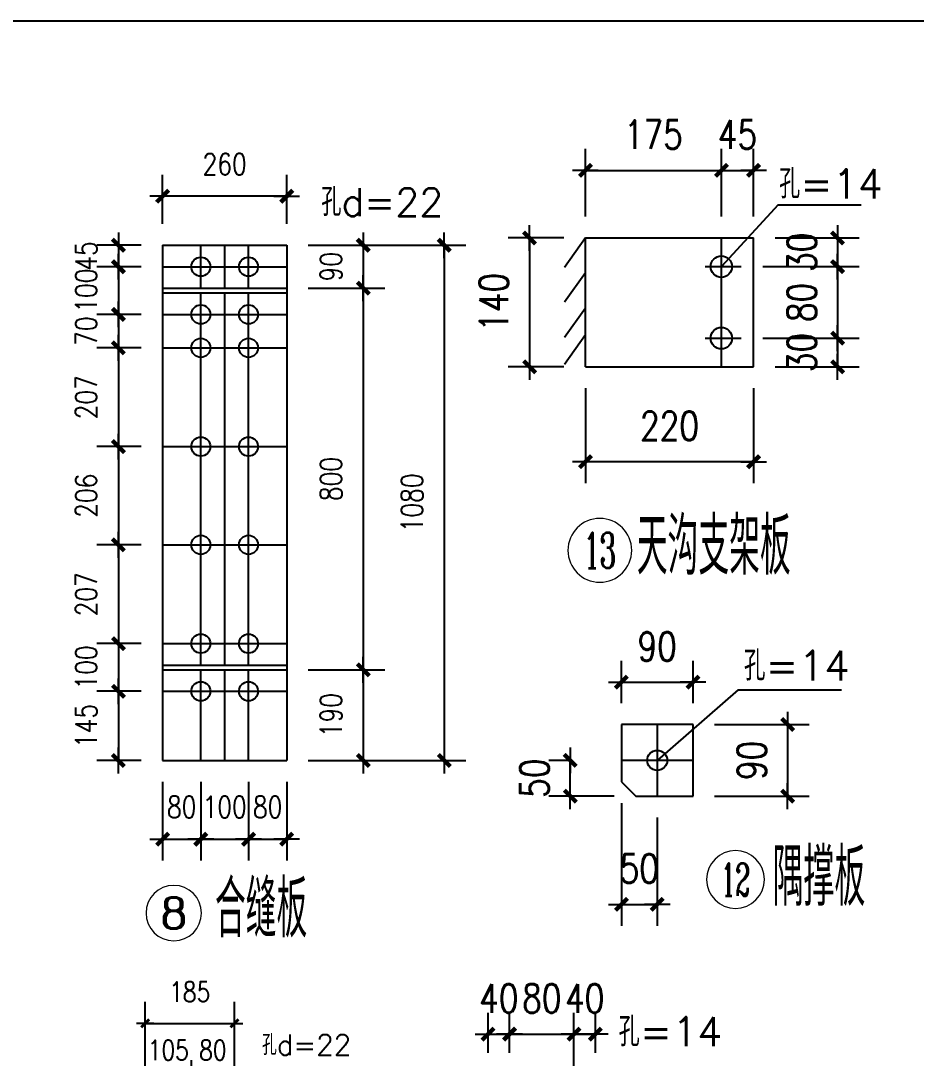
# Model space of a CAD drawing. Header units: millimetres. Extents: x 1471994 to 4527627, y -5186613 to -1927582.
# Drawn here: x 1502645 to 1506398, y -1966967 to -1962617 of the extents above; entities that cross this region are included whole.
import ezdxf
from ezdxf.enums import TextEntityAlignment as Align

# ---------------------------------------------------------------- set-up
doc = ezdxf.new("R2010")
doc.units = ezdxf.units.MM
doc.header["$LTSCALE"] = 1000
doc.header["$PDMODE"] = 34
doc.linetypes.add('CENTER', pattern=[50.8, 31.75, -6.35, 6.35, -6.35])
doc.layers.add('轴线层', color=1, linetype='CENTER', lineweight=15)
doc.layers.add('钢架', color=7, linetype='Continuous', lineweight=25)
doc.styles.add('COMPLEX', font='COMPLEX')
doc.styles.add('DIM_FONT', font='simplex.shx', dxfattribs={"width": 0.8, "bigfont": 'hztxt.shx'})
doc.styles.add('hz', font='gbenor.shx', dxfattribs={"width": 0.75, "height": 100, "bigfont": 'gbcbig.shx'})
doc.styles.get("Standard").update_dxf_attribs({"font": 'txt', "bigfont": 'gbcbig.shx'})
doc.dimstyles.new('WGH(2)', dxfattribs={"dimscale": 1.2, "dimtxt": 100, "dimasz": 0.5, "dimexe": 75, "dimexo": 75, "dimgap": 75, "dimtad": 1, "dimdec": 0, "dimlfac": 0.5, "dimzin": 0, "dimdsep": 46, "dimtxsty": 'DIM_FONT', "dimblk1": '_DIMX', "dimblk2": '_DIMX', "dimsah": 1, "dimcen": 0.09, "dimclrd": 3, "dimclre": 3, "dimclrt": 7, "dimadec": 0, "dimazin": 0, "dimtfac": 1, "dimtdec": 0, "dimtix": 1, "dimtmove": 2, "dimatfit": 3, "dimldrblk": '_DIMX', "dimfxl": 1, "dimtolj": 1, "dimtzin": 0, "dimarcsym": 0})
doc.dimstyles.new('WGH(3)', dxfattribs={"dimscale": 1.2, "dimtxt": 100, "dimasz": 0.3, "dimexe": 75, "dimexo": 75, "dimgap": 75, "dimtad": 1, "dimdec": 0, "dimlfac": 0.333333, "dimzin": 0, "dimdsep": 46, "dimtxsty": 'DIM_FONT', "dimblk1": '_DIMX', "dimblk2": '_DIMX', "dimsah": 1, "dimcen": 0.09, "dimclrd": 3, "dimclre": 3, "dimclrt": 7, "dimazin": 0, "dimtfac": 1, "dimtdec": 0, "dimtix": 1, "dimtmove": 2, "dimatfit": 3, "dimldrblk": '_DIMX', "dimfxl": 1, "dimtolj": 1, "dimtzin": 0, "dimarcsym": 0})

# ---------------------------------------------------------------- blocks, each defined once
blk = doc.blocks.new('_DIMX')
blk.add_line((-150, 0), (150, 0))
at = {"const_width": 50}
blk.add_lwpolyline([(-70, -70), (70, 70)], dxfattribs=at)
blk = doc.blocks.new('*D366')
at = {"color": 3, "lineweight": -2}
for p, q in [((1503150, -1963558.6), (1502964.7, -1963558.6)), ((1503054.7, -1963558.3), (1503054.7, -1963557.9)), ((1503054.7, -1963558.6), (1503054.7, -1963648.6)), ((1503150, -1963648.6), (1502964.7, -1963648.6)), ((1503054.7, -1963649), (1503054.7, -1963649.4))]:
    blk.add_line(p, q, dxfattribs=at)
at = {"layer": 'Defpoints', "color": 0}
for p in [(1503240, -1963558.6), (1503054.7, -1963648.6), (1503240, -1963648.6)]:
    blk.add_point(p, dxfattribs=at)
at = {"color": 3, "lineweight": -2, "xscale": 0.36, "yscale": 0.36, "zscale": 0.36}
for p, rotation in [((1503054.7, -1963558.6), 270), ((1503054.7, -1963648.6), 90)]:
    blk.add_blockref('_DIMX', p, dxfattribs=dict(at, rotation=rotation))
at = {"color": 7, "insert": (1502919.7, -1963603.6), "char_height": 90, "attachment_point": 5, "rotation": 90, "style": 'DIM_FONT'}
blk.add_mtext('\\A1;45', dxfattribs=at)
blk = doc.blocks.new('*D367')
at = {"color": 3, "lineweight": -2}
for p, q in [((1503150, -1963648.6), (1502964.7, -1963648.6)), ((1503054.7, -1963648.3), (1503054.7, -1963647.9)), ((1503054.7, -1963648.6), (1503054.7, -1963848.6)), ((1503150, -1963848.6), (1502964.7, -1963848.6)), ((1503054.7, -1963849), (1503054.7, -1963849.4))]:
    blk.add_line(p, q, dxfattribs=at)
at = {"layer": 'Defpoints', "color": 0}
for p in [(1503240, -1963648.6), (1503054.7, -1963848.6), (1503240, -1963848.6)]:
    blk.add_point(p, dxfattribs=at)
at = {"color": 3, "lineweight": -2, "xscale": 0.36, "yscale": 0.36, "zscale": 0.36}
for p, rotation in [((1503054.7, -1963648.6), 270), ((1503054.7, -1963848.6), 90)]:
    blk.add_blockref('_DIMX', p, dxfattribs=dict(at, rotation=rotation))
at = {"color": 7, "insert": (1502919.7, -1963748.6), "char_height": 90, "attachment_point": 5, "rotation": 90, "style": 'DIM_FONT'}
blk.add_mtext('\\A1;100', dxfattribs=at)
blk = doc.blocks.new('*D368')
at = {"color": 3, "lineweight": -2}
for p, q in [((1503150, -1963848.6), (1502964.7, -1963848.6)), ((1503054.7, -1963848.3), (1503054.7, -1963847.9)), ((1503054.7, -1963848.6), (1503054.7, -1963988.6)), ((1503150, -1963988.6), (1502964.7, -1963988.6)), ((1503054.7, -1963989), (1503054.7, -1963989.4))]:
    blk.add_line(p, q, dxfattribs=at)
at = {"layer": 'Defpoints', "color": 0}
for p in [(1503240, -1963848.6), (1503054.7, -1963988.6), (1503240, -1963988.6)]:
    blk.add_point(p, dxfattribs=at)
at = {"color": 3, "lineweight": -2, "xscale": 0.36, "yscale": 0.36, "zscale": 0.36}
for p, rotation in [((1503054.7, -1963848.6), 270), ((1503054.7, -1963988.6), 90)]:
    blk.add_blockref('_DIMX', p, dxfattribs=dict(at, rotation=rotation))
at = {"color": 7, "insert": (1502919.7, -1963918.6), "char_height": 90, "attachment_point": 5, "rotation": 90, "style": 'DIM_FONT'}
blk.add_mtext('\\A1;70', dxfattribs=at)
blk = doc.blocks.new('*D369')
at = {"color": 3, "lineweight": -2}
for p, q in [((1503150, -1963988.6), (1502964.7, -1963988.6)), ((1503054.7, -1963989), (1503054.7, -1964402.3)), ((1503150, -1964402.6), (1502964.7, -1964402.6))]:
    blk.add_line(p, q, dxfattribs=at)
at = {"layer": 'Defpoints', "color": 0}
for p in [(1503240, -1963988.6), (1503054.7, -1964402.6), (1503240, -1964402.6)]:
    blk.add_point(p, dxfattribs=at)
at = {"color": 3, "lineweight": -2, "xscale": 0.36, "yscale": 0.36, "zscale": 0.36}
for p, rotation in [((1503054.7, -1963988.6), 90), ((1503054.7, -1964402.6), 270)]:
    blk.add_blockref('_DIMX', p, dxfattribs=dict(at, rotation=rotation))
at = {"color": 7, "insert": (1502919.7, -1964195.6), "char_height": 90, "attachment_point": 5, "rotation": 90, "style": 'DIM_FONT'}
blk.add_mtext('\\A1;207', dxfattribs=at)
blk = doc.blocks.new('*D370')
at = {"color": 3, "lineweight": -2}
for p, q in [((1503150, -1964402.6), (1502964.7, -1964402.6)), ((1503054.7, -1964403), (1503054.7, -1964814.3)), ((1503150, -1964814.6), (1502964.7, -1964814.6))]:
    blk.add_line(p, q, dxfattribs=at)
at = {"layer": 'Defpoints', "color": 0}
for p in [(1503240, -1964402.6), (1503054.7, -1964814.6), (1503240, -1964814.6)]:
    blk.add_point(p, dxfattribs=at)
at = {"color": 3, "lineweight": -2, "xscale": 0.36, "yscale": 0.36, "zscale": 0.36}
for p, rotation in [((1503054.7, -1964402.6), 90), ((1503054.7, -1964814.6), 270)]:
    blk.add_blockref('_DIMX', p, dxfattribs=dict(at, rotation=rotation))
at = {"color": 7, "insert": (1502919.7, -1964608.6), "char_height": 90, "attachment_point": 5, "rotation": 90, "style": 'DIM_FONT'}
blk.add_mtext('\\A1;206', dxfattribs=at)
blk = doc.blocks.new('*D371')
at = {"color": 3, "lineweight": -2}
for p, q in [((1503150, -1964814.6), (1502964.7, -1964814.6)), ((1503054.7, -1964815), (1503054.7, -1965228.3)), ((1503150, -1965228.6), (1502964.7, -1965228.6))]:
    blk.add_line(p, q, dxfattribs=at)
at = {"layer": 'Defpoints', "color": 0}
for p in [(1503240, -1964814.6), (1503054.7, -1965228.6), (1503240, -1965228.6)]:
    blk.add_point(p, dxfattribs=at)
at = {"color": 3, "lineweight": -2, "xscale": 0.36, "yscale": 0.36, "zscale": 0.36}
for p, rotation in [((1503054.7, -1964814.6), 90), ((1503054.7, -1965228.6), 270)]:
    blk.add_blockref('_DIMX', p, dxfattribs=dict(at, rotation=rotation))
at = {"color": 7, "insert": (1502919.7, -1965021.6), "char_height": 90, "attachment_point": 5, "rotation": 90, "style": 'DIM_FONT'}
blk.add_mtext('\\A1;207', dxfattribs=at)
blk = doc.blocks.new('*D372')
at = {"color": 3, "lineweight": -2}
for p, q in [((1503150, -1965228.6), (1502964.7, -1965228.6)), ((1503054.7, -1965228.3), (1503054.7, -1965227.9)), ((1503054.7, -1965228.6), (1503054.7, -1965428.6)), ((1503150, -1965428.6), (1502964.7, -1965428.6)), ((1503054.7, -1965429), (1503054.7, -1965429.4))]:
    blk.add_line(p, q, dxfattribs=at)
at = {"layer": 'Defpoints', "color": 0}
for p in [(1503240, -1965228.6), (1503054.7, -1965428.6), (1503240, -1965428.6)]:
    blk.add_point(p, dxfattribs=at)
at = {"color": 3, "lineweight": -2, "xscale": 0.36, "yscale": 0.36, "zscale": 0.36}
for p, rotation in [((1503054.7, -1965228.6), 270), ((1503054.7, -1965428.6), 90)]:
    blk.add_blockref('_DIMX', p, dxfattribs=dict(at, rotation=rotation))
at = {"color": 7, "insert": (1502919.7, -1965328.6), "char_height": 90, "attachment_point": 5, "rotation": 90, "style": 'DIM_FONT'}
blk.add_mtext('\\A1;100', dxfattribs=at)
blk = doc.blocks.new('*D373')
at = {"color": 3, "lineweight": -2}
for p, q in [((1503150, -1965428.6), (1502964.7, -1965428.6)), ((1503054.7, -1965428.3), (1503054.7, -1965427.9)), ((1503054.7, -1965428.6), (1503054.7, -1965718.6)), ((1503150, -1965718.6), (1502964.7, -1965718.6)), ((1503054.7, -1965719), (1503054.7, -1965719.4))]:
    blk.add_line(p, q, dxfattribs=at)
at = {"layer": 'Defpoints', "color": 0}
for p in [(1503240, -1965428.6), (1503054.7, -1965718.6), (1503240, -1965718.6)]:
    blk.add_point(p, dxfattribs=at)
at = {"color": 3, "lineweight": -2, "xscale": 0.36, "yscale": 0.36, "zscale": 0.36}
for p, rotation in [((1503054.7, -1965428.6), 270), ((1503054.7, -1965718.6), 90)]:
    blk.add_blockref('_DIMX', p, dxfattribs=dict(at, rotation=rotation))
at = {"color": 7, "insert": (1502919.7, -1965573.6), "char_height": 90, "attachment_point": 5, "rotation": 90, "style": 'DIM_FONT'}
blk.add_mtext('\\A1;145', dxfattribs=at)
blk = doc.blocks.new('*D374')
at = {"color": 3, "lineweight": -2}
for p, q in [((1503240, -1963468.6), (1503240, -1963263.2)), ((1503760, -1963468.6), (1503760, -1963263.2)), ((1503759.7, -1963353.2), (1503240.4, -1963353.2))]:
    blk.add_line(p, q, dxfattribs=at)
at = {"layer": 'Defpoints', "color": 0}
for p in [(1503240, -1963353.2), (1503240, -1963558.6), (1503760, -1963558.6)]:
    blk.add_point(p, dxfattribs=at)
at = {"color": 3, "lineweight": -2, "xscale": 0.36, "yscale": 0.36, "zscale": 0.36, "rotation": 180}
blk.add_blockref('_DIMX', (1503240, -1963353.2), dxfattribs=at)
at = {"color": 3, "lineweight": -2, "xscale": 0.36, "yscale": 0.36, "zscale": 0.36}
blk.add_blockref('_DIMX', (1503760, -1963353.2), dxfattribs=at)
at = {"color": 7, "insert": (1503500, -1963218.2), "char_height": 90, "attachment_point": 5, "style": 'DIM_FONT'}
blk.add_mtext('\\A1;260', dxfattribs=at)
blk = doc.blocks.new('*D375')
at = {"color": 3, "lineweight": -2}
for p, q in [((1503850, -1963558.6), (1504170.8, -1963558.6)), ((1504080.8, -1963558.3), (1504080.8, -1963557.9)), ((1504080.8, -1963558.6), (1504080.8, -1963738.6)), ((1503850, -1963738.6), (1504170.8, -1963738.6)), ((1504080.8, -1963739), (1504080.8, -1963739.4))]:
    blk.add_line(p, q, dxfattribs=at)
at = {"layer": 'Defpoints', "color": 0}
for p in [(1503760, -1963558.6), (1503760, -1963738.6), (1504080.8, -1963738.6)]:
    blk.add_point(p, dxfattribs=at)
at = {"color": 3, "lineweight": -2, "xscale": 0.36, "yscale": 0.36, "zscale": 0.36}
for p, rotation in [((1504080.8, -1963558.6), 270), ((1504080.8, -1963738.6), 90)]:
    blk.add_blockref('_DIMX', p, dxfattribs=dict(at, rotation=rotation))
at = {"color": 7, "insert": (1503945.8, -1963648.6), "char_height": 90, "attachment_point": 5, "rotation": 90, "style": 'DIM_FONT'}
blk.add_mtext('\\A1;90', dxfattribs=at)
blk = doc.blocks.new('*D376')
at = {"color": 3, "lineweight": -2}
for p, q in [((1503850, -1963738.6), (1504170.8, -1963738.6)), ((1504080.8, -1963739), (1504080.8, -1965338.3)), ((1503850, -1965338.6), (1504170.8, -1965338.6))]:
    blk.add_line(p, q, dxfattribs=at)
at = {"layer": 'Defpoints', "color": 0}
for p in [(1503760, -1963738.6), (1503760, -1965338.6), (1504080.8, -1965338.6)]:
    blk.add_point(p, dxfattribs=at)
at = {"color": 3, "lineweight": -2, "xscale": 0.36, "yscale": 0.36, "zscale": 0.36}
for p, rotation in [((1504080.8, -1963738.6), 90), ((1504080.8, -1965338.6), 270)]:
    blk.add_blockref('_DIMX', p, dxfattribs=dict(at, rotation=rotation))
at = {"color": 7, "insert": (1503945.8, -1964538.6), "char_height": 90, "attachment_point": 5, "rotation": 90, "style": 'DIM_FONT'}
blk.add_mtext('\\A1;800', dxfattribs=at)
blk = doc.blocks.new('*D377')
at = {"color": 3, "lineweight": -2}
for p, q in [((1503850, -1965338.6), (1504170.8, -1965338.6)), ((1504080.8, -1965339), (1504080.8, -1965718.3)), ((1503850, -1965718.6), (1504170.8, -1965718.6))]:
    blk.add_line(p, q, dxfattribs=at)
at = {"layer": 'Defpoints', "color": 0}
for p in [(1503760, -1965338.6), (1503760, -1965718.6), (1504080.8, -1965718.6)]:
    blk.add_point(p, dxfattribs=at)
at = {"color": 3, "lineweight": -2, "xscale": 0.36, "yscale": 0.36, "zscale": 0.36}
for p, rotation in [((1504080.8, -1965338.6), 90), ((1504080.8, -1965718.6), 270)]:
    blk.add_blockref('_DIMX', p, dxfattribs=dict(at, rotation=rotation))
at = {"color": 7, "insert": (1503945.8, -1965528.6), "char_height": 90, "attachment_point": 5, "rotation": 90, "style": 'DIM_FONT'}
blk.add_mtext('\\A1;190', dxfattribs=at)
blk = doc.blocks.new('*D378')
at = {"color": 3, "lineweight": -2}
for p, q in [((1503240, -1965808.6), (1503240, -1966138.5)), ((1503400, -1965808.6), (1503400, -1966138.5)), ((1503239.7, -1966048.5), (1503239.3, -1966048.5)), ((1503240, -1966048.5), (1503400, -1966048.5)), ((1503400.4, -1966048.5), (1503400.8, -1966048.5))]:
    blk.add_line(p, q, dxfattribs=at)
at = {"layer": 'Defpoints', "color": 0}
for p in [(1503240, -1965718.6), (1503400, -1965718.6), (1503400, -1966048.5)]:
    blk.add_point(p, dxfattribs=at)
at = {"color": 3, "lineweight": -2, "xscale": 0.36, "yscale": 0.36, "zscale": 0.36}
blk.add_blockref('_DIMX', (1503240, -1966048.5), dxfattribs=at)
at = {"color": 3, "lineweight": -2, "xscale": 0.36, "yscale": 0.36, "zscale": 0.36, "rotation": 180}
blk.add_blockref('_DIMX', (1503400, -1966048.5), dxfattribs=at)
at = {"color": 7, "insert": (1503320, -1965913.5), "char_height": 90, "attachment_point": 5, "style": 'DIM_FONT'}
blk.add_mtext('\\A1;80', dxfattribs=at)
blk = doc.blocks.new('*D379')
at = {"color": 3, "lineweight": -2}
for p, q in [((1503400, -1965808.6), (1503400, -1966138.5)), ((1503600, -1965808.6), (1503600, -1966138.5)), ((1503399.7, -1966048.5), (1503399.3, -1966048.5)), ((1503400, -1966048.5), (1503600, -1966048.5)), ((1503600.4, -1966048.5), (1503600.8, -1966048.5))]:
    blk.add_line(p, q, dxfattribs=at)
at = {"layer": 'Defpoints', "color": 0}
for p in [(1503400, -1965718.6), (1503600, -1965718.6), (1503600, -1966048.5)]:
    blk.add_point(p, dxfattribs=at)
at = {"color": 3, "lineweight": -2, "xscale": 0.36, "yscale": 0.36, "zscale": 0.36}
blk.add_blockref('_DIMX', (1503400, -1966048.5), dxfattribs=at)
at = {"color": 3, "lineweight": -2, "xscale": 0.36, "yscale": 0.36, "zscale": 0.36, "rotation": 180}
blk.add_blockref('_DIMX', (1503600, -1966048.5), dxfattribs=at)
at = {"color": 7, "insert": (1503500, -1965913.5), "char_height": 90, "attachment_point": 5, "style": 'DIM_FONT'}
blk.add_mtext('\\A1;100', dxfattribs=at)
blk = doc.blocks.new('*D380')
at = {"color": 3, "lineweight": -2}
for p, q in [((1503600, -1965808.6), (1503600, -1966138.5)), ((1503760, -1965808.6), (1503760, -1966138.5)), ((1503599.7, -1966048.5), (1503599.3, -1966048.5)), ((1503600, -1966048.5), (1503760, -1966048.5)), ((1503760.4, -1966048.5), (1503760.8, -1966048.5))]:
    blk.add_line(p, q, dxfattribs=at)
at = {"layer": 'Defpoints', "color": 0}
for p in [(1503600, -1965718.6), (1503760, -1965718.6), (1503760, -1966048.5)]:
    blk.add_point(p, dxfattribs=at)
at = {"color": 3, "lineweight": -2, "xscale": 0.36, "yscale": 0.36, "zscale": 0.36}
blk.add_blockref('_DIMX', (1503600, -1966048.5), dxfattribs=at)
at = {"color": 3, "lineweight": -2, "xscale": 0.36, "yscale": 0.36, "zscale": 0.36, "rotation": 180}
blk.add_blockref('_DIMX', (1503760, -1966048.5), dxfattribs=at)
at = {"color": 7, "insert": (1503680, -1965913.5), "char_height": 90, "attachment_point": 5, "style": 'DIM_FONT'}
blk.add_mtext('\\A1;80', dxfattribs=at)
blk = doc.blocks.new('*D365')
at = {"color": 3, "lineweight": -2}
for p, q in [((1503850, -1963558.6), (1504510.2, -1963558.6)), ((1504420.2, -1963559), (1504420.2, -1965718.3)), ((1503850, -1965718.6), (1504510.2, -1965718.6))]:
    blk.add_line(p, q, dxfattribs=at)
at = {"layer": 'Defpoints', "color": 0}
for p in [(1503760, -1963558.6), (1503760, -1965718.6), (1504420.2, -1965718.6)]:
    blk.add_point(p, dxfattribs=at)
at = {"color": 3, "lineweight": -2, "xscale": 0.36, "yscale": 0.36, "zscale": 0.36}
for p, rotation in [((1504420.2, -1963558.6), 90), ((1504420.2, -1965718.6), 270)]:
    blk.add_blockref('_DIMX', p, dxfattribs=dict(at, rotation=rotation))
at = {"color": 7, "insert": (1504285.2, -1964638.6), "char_height": 90, "attachment_point": 5, "rotation": 90, "style": 'DIM_FONT'}
blk.add_mtext('\\A1;1080', dxfattribs=at)
blk = doc.blocks.new('轴线标号')
at = {"lineweight": 13}
blk.add_circle((0, 0), 0.5, dxfattribs=at)
at = {"layer": '钢架', "lineweight": 13, "style": 'COMPLEX', "width": 1.041667}
blk.add_attdef('A', text='', height=0.56, dxfattribs=at).set_placement((-0.25, -0.28), (0.25, -0.28), align=Align.FIT)
blk = doc.blocks.new('*D387')
at = {"color": 3, "lineweight": -2}
for p, q in [((1505011.8, -1963438.1), (1505011.8, -1963154.5)), ((1505581.8, -1963438.1), (1505581.8, -1963154.5)), ((1505012.2, -1963244.5), (1505581.5, -1963244.5))]:
    blk.add_line(p, q, dxfattribs=at)
at = {"layer": 'Defpoints', "color": 0}
for p in [(1505581.8, -1963244.5), (1505011.8, -1963528.1), (1505581.8, -1963528.1)]:
    blk.add_point(p, dxfattribs=at)
at = {"color": 3, "lineweight": -2, "xscale": 0.36, "yscale": 0.36, "zscale": 0.36, "rotation": 180}
blk.add_blockref('_DIMX', (1505011.8, -1963244.5), dxfattribs=at)
at = {"color": 3, "lineweight": -2, "xscale": 0.36, "yscale": 0.36, "zscale": 0.36}
blk.add_blockref('_DIMX', (1505581.8, -1963244.5), dxfattribs=at)
at = {"color": 7, "insert": (1505296.8, -1963094.5), "char_height": 120, "attachment_point": 5, "style": 'DIM_FONT'}
blk.add_mtext('\\A1;175', dxfattribs=at)
blk = doc.blocks.new('*D388')
at = {"color": 3, "lineweight": -2}
for p, q in [((1505581.8, -1963438.1), (1505581.8, -1963154.5)), ((1505716.8, -1963438.1), (1505716.8, -1963154.5)), ((1505581.5, -1963244.5), (1505581.1, -1963244.5)), ((1505581.8, -1963244.5), (1505716.8, -1963244.5)), ((1505717.2, -1963244.5), (1505717.5, -1963244.5))]:
    blk.add_line(p, q, dxfattribs=at)
at = {"layer": 'Defpoints', "color": 0}
for p in [(1505716.8, -1963244.5), (1505581.8, -1963528.1), (1505716.8, -1963528.1)]:
    blk.add_point(p, dxfattribs=at)
at = {"color": 3, "lineweight": -2, "xscale": 0.36, "yscale": 0.36, "zscale": 0.36}
blk.add_blockref('_DIMX', (1505581.8, -1963244.5), dxfattribs=at)
at = {"color": 3, "lineweight": -2, "xscale": 0.36, "yscale": 0.36, "zscale": 0.36, "rotation": 180}
blk.add_blockref('_DIMX', (1505716.8, -1963244.5), dxfattribs=at)
at = {"color": 7, "insert": (1505649.3, -1963094.5), "char_height": 120, "attachment_point": 5, "style": 'DIM_FONT'}
blk.add_mtext('\\A1;45', dxfattribs=at)
blk = doc.blocks.new('*D389')
at = {"color": 3, "lineweight": -2}
for p, q in [((1504921.8, -1963528.1), (1504688, -1963528.1)), ((1504778, -1963528.4), (1504778, -1964067.7)), ((1504921.8, -1964068.1), (1504688, -1964068.1))]:
    blk.add_line(p, q, dxfattribs=at)
at = {"layer": 'Defpoints', "color": 0}
for p in [(1505011.8, -1963528.1), (1504778, -1964068.1), (1505011.8, -1964068.1)]:
    blk.add_point(p, dxfattribs=at)
at = {"color": 3, "lineweight": -2, "xscale": 0.36, "yscale": 0.36, "zscale": 0.36}
for p, rotation in [((1504778, -1963528.1), 90), ((1504778, -1964068.1), 270)]:
    blk.add_blockref('_DIMX', p, dxfattribs=dict(at, rotation=rotation))
at = {"color": 7, "insert": (1504628, -1963798.1), "char_height": 120, "attachment_point": 5, "rotation": 90, "style": 'DIM_FONT'}
blk.add_mtext('\\A1;140', dxfattribs=at)
blk = doc.blocks.new('*D390')
at = {"color": 3, "lineweight": -2}
for p, q in [((1505806.8, -1963528.1), (1506158.7, -1963528.1)), ((1506068.7, -1963527.7), (1506068.7, -1963527.4)), ((1506068.7, -1963528.1), (1506068.7, -1963648.1)), ((1505755.3, -1963648.1), (1506158.7, -1963648.1)), ((1506068.7, -1963648.4), (1506068.7, -1963648.8))]:
    blk.add_line(p, q, dxfattribs=at)
at = {"layer": 'Defpoints', "color": 0}
for p in [(1505716.8, -1963528.1), (1505665.3, -1963648.1), (1506068.7, -1963648.1)]:
    blk.add_point(p, dxfattribs=at)
at = {"color": 3, "lineweight": -2, "xscale": 0.36, "yscale": 0.36, "zscale": 0.36}
for p, rotation in [((1506068.7, -1963528.1), 270), ((1506068.7, -1963648.1), 90)]:
    blk.add_blockref('_DIMX', p, dxfattribs=dict(at, rotation=rotation))
at = {"color": 7, "insert": (1505918.7, -1963588.1), "char_height": 120, "attachment_point": 5, "rotation": 90, "style": 'DIM_FONT'}
blk.add_mtext('\\A1;30', dxfattribs=at)
blk = doc.blocks.new('*D391')
at = {"color": 3, "lineweight": -2}
for p, q in [((1505755.3, -1963648.1), (1506158.7, -1963648.1)), ((1506068.7, -1963647.7), (1506068.7, -1963647.4)), ((1506068.7, -1963648.1), (1506068.7, -1963948.1)), ((1505755.3, -1963948.1), (1506158.7, -1963948.1)), ((1506068.7, -1963948.4), (1506068.7, -1963948.8))]:
    blk.add_line(p, q, dxfattribs=at)
at = {"layer": 'Defpoints', "color": 0}
for p in [(1505665.3, -1963648.1), (1505665.3, -1963948.1), (1506068.7, -1963948.1)]:
    blk.add_point(p, dxfattribs=at)
at = {"color": 3, "lineweight": -2, "xscale": 0.36, "yscale": 0.36, "zscale": 0.36}
for p, rotation in [((1506068.7, -1963648.1), 270), ((1506068.7, -1963948.1), 90)]:
    blk.add_blockref('_DIMX', p, dxfattribs=dict(at, rotation=rotation))
at = {"color": 7, "insert": (1505918.7, -1963798.1), "char_height": 120, "attachment_point": 5, "rotation": 90, "style": 'DIM_FONT'}
blk.add_mtext('\\A1;80', dxfattribs=at)
blk = doc.blocks.new('*D392')
at = {"color": 3, "lineweight": -2}
for p, q in [((1505755.3, -1963948.1), (1506158.7, -1963948.1)), ((1506068.7, -1963947.7), (1506068.7, -1963947.4)), ((1506068.7, -1963948.1), (1506068.7, -1964068.1)), ((1505806.8, -1964068.1), (1506158.7, -1964068.1)), ((1506068.7, -1964068.4), (1506068.7, -1964068.8))]:
    blk.add_line(p, q, dxfattribs=at)
at = {"layer": 'Defpoints', "color": 0}
for p in [(1505665.3, -1963948.1), (1505716.8, -1964068.1), (1506068.7, -1964068.1)]:
    blk.add_point(p, dxfattribs=at)
at = {"color": 3, "lineweight": -2, "xscale": 0.36, "yscale": 0.36, "zscale": 0.36}
for p, rotation in [((1506068.7, -1963948.1), 270), ((1506068.7, -1964068.1), 90)]:
    blk.add_blockref('_DIMX', p, dxfattribs=dict(at, rotation=rotation))
at = {"color": 7, "insert": (1505918.7, -1964008.1), "char_height": 120, "attachment_point": 5, "rotation": 90, "style": 'DIM_FONT'}
blk.add_mtext('\\A1;30', dxfattribs=at)
blk = doc.blocks.new('*D393')
at = {"color": 3, "lineweight": -2}
for p, q in [((1505011.8, -1964158.1), (1505011.8, -1964555.9)), ((1505716.8, -1964158.1), (1505716.8, -1964555.9)), ((1505716.5, -1964465.9), (1505012.2, -1964465.9))]:
    blk.add_line(p, q, dxfattribs=at)
at = {"layer": 'Defpoints', "color": 0}
for p in [(1505011.8, -1964068.1), (1505716.8, -1964068.1), (1505011.8, -1964465.9)]:
    blk.add_point(p, dxfattribs=at)
at = {"color": 3, "lineweight": -2, "xscale": 0.36, "yscale": 0.36, "zscale": 0.36, "rotation": 180}
blk.add_blockref('_DIMX', (1505011.8, -1964465.9), dxfattribs=at)
at = {"color": 3, "lineweight": -2, "xscale": 0.36, "yscale": 0.36, "zscale": 0.36}
blk.add_blockref('_DIMX', (1505716.8, -1964465.9), dxfattribs=at)
at = {"color": 7, "insert": (1505364.3, -1964315.9), "char_height": 120, "attachment_point": 5, "style": 'DIM_FONT'}
blk.add_mtext('\\A1;220', dxfattribs=at)
blk = doc.blocks.new('*D401')
at = {"color": 3, "lineweight": -2}
for p, q in [((1504603.9, -1966944.2), (1504603.9, -1966775.8)), ((1504693.9, -1966944.2), (1504693.9, -1966775.8)), ((1504603.5, -1966865.8), (1504603.2, -1966865.8)), ((1504603.9, -1966865.8), (1504693.9, -1966865.8)), ((1504694.2, -1966865.8), (1504694.6, -1966865.8))]:
    blk.add_line(p, q, dxfattribs=at)
at = {"layer": 'Defpoints', "color": 0}
for p in [(1504693.9, -1966865.8), (1504603.9, -1967034.2), (1504693.9, -1967034.2)]:
    blk.add_point(p, dxfattribs=at)
at = {"color": 3, "lineweight": -2, "xscale": 0.36, "yscale": 0.36, "zscale": 0.36}
blk.add_blockref('_DIMX', (1504603.9, -1966865.8), dxfattribs=at)
at = {"color": 3, "lineweight": -2, "xscale": 0.36, "yscale": 0.36, "zscale": 0.36, "rotation": 180}
blk.add_blockref('_DIMX', (1504693.9, -1966865.8), dxfattribs=at)
at = {"color": 7, "insert": (1504648.9, -1966715.8), "char_height": 120, "attachment_point": 5, "style": 'DIM_FONT'}
blk.add_mtext('\\A1;40', dxfattribs=at)
blk = doc.blocks.new('*D402')
at = {"color": 3, "lineweight": -2}
for p, q in [((1504693.9, -1966944.2), (1504693.9, -1966775.8)), ((1504963.9, -1967242.2), (1504963.9, -1966775.8)), ((1504693.5, -1966865.8), (1504693.2, -1966865.8)), ((1504693.9, -1966865.8), (1504963.9, -1966865.8)), ((1504964.2, -1966865.8), (1504964.6, -1966865.8))]:
    blk.add_line(p, q, dxfattribs=at)
at = {"layer": 'Defpoints', "color": 0}
for p in [(1504963.9, -1966865.8), (1504693.9, -1967034.2), (1504963.9, -1967332.2)]:
    blk.add_point(p, dxfattribs=at)
at = {"color": 3, "lineweight": -2, "xscale": 0.36, "yscale": 0.36, "zscale": 0.36}
blk.add_blockref('_DIMX', (1504693.9, -1966865.8), dxfattribs=at)
at = {"color": 3, "lineweight": -2, "xscale": 0.36, "yscale": 0.36, "zscale": 0.36, "rotation": 180}
blk.add_blockref('_DIMX', (1504963.9, -1966865.8), dxfattribs=at)
at = {"color": 7, "insert": (1504828.9, -1966715.8), "char_height": 120, "attachment_point": 5, "style": 'DIM_FONT'}
blk.add_mtext('\\A1;80', dxfattribs=at)
blk = doc.blocks.new('*D403')
at = {"color": 3, "lineweight": -2}
for p, q in [((1504963.9, -1967242.2), (1504963.9, -1966775.8)), ((1505053.9, -1966944.2), (1505053.9, -1966775.8)), ((1504963.5, -1966865.8), (1504963.2, -1966865.8)), ((1504963.9, -1966865.8), (1505053.9, -1966865.8)), ((1505054.2, -1966865.8), (1505054.6, -1966865.8))]:
    blk.add_line(p, q, dxfattribs=at)
at = {"layer": 'Defpoints', "color": 0}
for p in [(1505053.9, -1966865.8), (1505053.9, -1967034.2), (1504963.9, -1967332.2)]:
    blk.add_point(p, dxfattribs=at)
at = {"color": 3, "lineweight": -2, "xscale": 0.36, "yscale": 0.36, "zscale": 0.36}
blk.add_blockref('_DIMX', (1504963.9, -1966865.8), dxfattribs=at)
at = {"color": 3, "lineweight": -2, "xscale": 0.36, "yscale": 0.36, "zscale": 0.36, "rotation": 180}
blk.add_blockref('_DIMX', (1505053.9, -1966865.8), dxfattribs=at)
at = {"color": 7, "insert": (1505008.9, -1966715.8), "char_height": 120, "attachment_point": 5, "style": 'DIM_FONT'}
blk.add_mtext('\\A1;40', dxfattribs=at)
blk = doc.blocks.new('*D412')
at = {"color": 3, "lineweight": -2}
for p, q in [((1505162.8, -1965478), (1505162.8, -1965300.2)), ((1505462.8, -1965478), (1505462.8, -1965300.2)), ((1505162.5, -1965390.2), (1505162.1, -1965390.2)), ((1505162.8, -1965390.2), (1505462.8, -1965390.2)), ((1505463.2, -1965390.2), (1505463.5, -1965390.2))]:
    blk.add_line(p, q, dxfattribs=at)
at = {"layer": 'Defpoints', "color": 0}
for p in [(1505462.8, -1965390.2), (1505162.8, -1965568), (1505462.8, -1965568)]:
    blk.add_point(p, dxfattribs=at)
at = {"color": 3, "lineweight": -2, "xscale": 0.36, "yscale": 0.36, "zscale": 0.36}
blk.add_blockref('_DIMX', (1505162.8, -1965390.2), dxfattribs=at)
at = {"color": 3, "lineweight": -2, "xscale": 0.36, "yscale": 0.36, "zscale": 0.36, "rotation": 180}
blk.add_blockref('_DIMX', (1505462.8, -1965390.2), dxfattribs=at)
at = {"color": 7, "insert": (1505312.8, -1965240.2), "char_height": 120, "attachment_point": 5, "style": 'DIM_FONT'}
blk.add_mtext('\\A1;90', dxfattribs=at)
blk = doc.blocks.new('*D413')
at = {"color": 3, "lineweight": -2}
for p, q in [((1505552.8, -1965568), (1505949.5, -1965568)), ((1505859.5, -1965567.6), (1505859.5, -1965567.3)), ((1505859.5, -1965568), (1505859.5, -1965868)), ((1505552.8, -1965868), (1505949.5, -1965868)), ((1505859.5, -1965868.3), (1505859.5, -1965868.7))]:
    blk.add_line(p, q, dxfattribs=at)
at = {"layer": 'Defpoints', "color": 0}
for p in [(1505462.8, -1965568), (1505462.8, -1965868), (1505859.5, -1965868)]:
    blk.add_point(p, dxfattribs=at)
at = {"color": 3, "lineweight": -2, "xscale": 0.36, "yscale": 0.36, "zscale": 0.36}
for p, rotation in [((1505859.5, -1965568), 270), ((1505859.5, -1965868), 90)]:
    blk.add_blockref('_DIMX', p, dxfattribs=dict(at, rotation=rotation))
at = {"color": 7, "insert": (1505709.5, -1965718), "char_height": 120, "attachment_point": 5, "rotation": 90, "style": 'DIM_FONT'}
blk.add_mtext('\\A1;90', dxfattribs=at)
blk = doc.blocks.new('*D410')
at = {"color": 3, "lineweight": -2}
for p, q in [((1504948.4, -1965717.6), (1504948.4, -1965717.3)), ((1504956.7, -1965718), (1504858.4, -1965718)), ((1504948.4, -1965868), (1504948.4, -1965718)), ((1505132.8, -1965868), (1504858.4, -1965868)), ((1504948.4, -1965868.3), (1504948.4, -1965868.7))]:
    blk.add_line(p, q, dxfattribs=at)
at = {"layer": 'Defpoints', "color": 0}
for p in [(1504948.4, -1965718), (1505046.7, -1965718), (1505222.8, -1965868)]:
    blk.add_point(p, dxfattribs=at)
at = {"color": 3, "lineweight": -2, "xscale": 0.36, "yscale": 0.36, "zscale": 0.36}
for p, rotation in [((1504948.4, -1965718), 270), ((1504948.4, -1965868), 90)]:
    blk.add_blockref('_DIMX', p, dxfattribs=dict(at, rotation=rotation))
at = {"color": 7, "insert": (1504798.4, -1965793), "char_height": 120, "attachment_point": 5, "rotation": 90, "style": 'DIM_FONT'}
blk.add_mtext('\\A1;50', dxfattribs=at)
blk = doc.blocks.new('*D411')
at = {"color": 3, "lineweight": -2}
for p, q in [((1505162.8, -1965898), (1505162.8, -1966411.7)), ((1505312.8, -1965958), (1505312.8, -1966411.7)), ((1505162.5, -1966321.7), (1505162.1, -1966321.7)), ((1505162.8, -1966321.7), (1505312.8, -1966321.7)), ((1505313.2, -1966321.7), (1505313.5, -1966321.7))]:
    blk.add_line(p, q, dxfattribs=at)
at = {"layer": 'Defpoints', "color": 0}
for p in [(1505162.8, -1965808), (1505312.8, -1965868), (1505312.8, -1966321.7)]:
    blk.add_point(p, dxfattribs=at)
at = {"color": 3, "lineweight": -2, "xscale": 0.36, "yscale": 0.36, "zscale": 0.36}
blk.add_blockref('_DIMX', (1505162.8, -1966321.7), dxfattribs=at)
at = {"color": 3, "lineweight": -2, "xscale": 0.36, "yscale": 0.36, "zscale": 0.36, "rotation": 180}
blk.add_blockref('_DIMX', (1505312.8, -1966321.7), dxfattribs=at)
at = {"color": 7, "insert": (1505237.8, -1966171.7), "char_height": 120, "attachment_point": 5, "style": 'DIM_FONT'}
blk.add_mtext('\\A1;50', dxfattribs=at)
blk = doc.blocks.new('*D440')
at = {"color": 3, "lineweight": -2}
for p, q in [((1503166.6, -1967134.4), (1503166.6, -1966974.7)), ((1503360.6, -1967134.4), (1503360.6, -1966974.7)), ((1503166.4, -1967064.7), (1503166.2, -1967064.7)), ((1503166.6, -1967064.7), (1503360.6, -1967064.7)), ((1503360.9, -1967064.7), (1503361.1, -1967064.7))]:
    blk.add_line(p, q, dxfattribs=at)
at = {"layer": 'Defpoints', "color": 0}
for p in [(1503360.6, -1967064.7), (1503166.6, -1967224.4), (1503360.6, -1967224.4)]:
    blk.add_point(p, dxfattribs=at)
at = {"color": 3, "lineweight": -2, "xscale": 0.24, "yscale": 0.24, "zscale": 0.24}
blk.add_blockref('_DIMX', (1503166.6, -1967064.7), dxfattribs=at)
at = {"color": 3, "lineweight": -2, "xscale": 0.24, "yscale": 0.24, "zscale": 0.24, "rotation": 180}
blk.add_blockref('_DIMX', (1503360.6, -1967064.7), dxfattribs=at)
at = {"color": 7, "insert": (1503263.6, -1966932.7), "char_height": 84, "attachment_point": 5, "style": 'DIM_FONT'}
blk.add_mtext('\\A1;105', dxfattribs=at)
blk = doc.blocks.new('*D441')
at = {"color": 3, "lineweight": -2}
for p, q in [((1503360.6, -1967006.4), (1503360.6, -1966974.7)), ((1503540.6, -1967134.4), (1503540.6, -1966974.7)), ((1503360.4, -1967064.7), (1503360.2, -1967064.7)), ((1503360.6, -1967064.7), (1503540.6, -1967064.7)), ((1503540.9, -1967064.7), (1503541.1, -1967064.7))]:
    blk.add_line(p, q, dxfattribs=at)
at = {"layer": 'Defpoints', "color": 0}
for p in [(1503540.6, -1967064.7), (1503360.6, -1967096.4), (1503540.6, -1967224.4)]:
    blk.add_point(p, dxfattribs=at)
at = {"color": 3, "lineweight": -2, "xscale": 0.24, "yscale": 0.24, "zscale": 0.24}
blk.add_blockref('_DIMX', (1503360.6, -1967064.7), dxfattribs=at)
at = {"color": 3, "lineweight": -2, "xscale": 0.24, "yscale": 0.24, "zscale": 0.24, "rotation": 180}
blk.add_blockref('_DIMX', (1503540.6, -1967064.7), dxfattribs=at)
at = {"color": 7, "insert": (1503450.6, -1966932.7), "char_height": 84, "attachment_point": 5, "style": 'DIM_FONT'}
blk.add_mtext('\\A1;80', dxfattribs=at)
blk = doc.blocks.new('*D439')
at = {"color": 3, "lineweight": -2}
for p, q in [((1503166.6, -1967006.4), (1503166.6, -1966730.5)), ((1503540.6, -1967454.4), (1503540.6, -1966730.5)), ((1503166.9, -1966820.5), (1503540.4, -1966820.5))]:
    blk.add_line(p, q, dxfattribs=at)
at = {"layer": 'Defpoints', "color": 0}
for p in [(1503540.6, -1966820.5), (1503166.6, -1967096.4), (1503540.6, -1967544.4)]:
    blk.add_point(p, dxfattribs=at)
at = {"color": 3, "lineweight": -2, "xscale": 0.24, "yscale": 0.24, "zscale": 0.24, "rotation": 180}
blk.add_blockref('_DIMX', (1503166.6, -1966820.5), dxfattribs=at)
at = {"color": 3, "lineweight": -2, "xscale": 0.24, "yscale": 0.24, "zscale": 0.24}
blk.add_blockref('_DIMX', (1503540.6, -1966820.5), dxfattribs=at)
at = {"color": 7, "insert": (1503353.6, -1966688.5), "char_height": 84, "attachment_point": 5, "style": 'DIM_FONT'}
blk.add_mtext('\\A1;185', dxfattribs=at)

msp = doc.modelspace()

# ---------------------------------------------------------------- linework, layer by layer
for p, q in [((1505819.9, -1963389.6), (1505581.8, -1963648.1)), ((1505819.9, -1963389.6), (1506167.7, -1963389.6)), ((1505011.8, -1963528.1), (1504924.5, -1963652.1)), ((1505011.8, -1964068.1), (1505011.8, -1963528.1)), ((1503240, -1963558.6), (1503240, -1965718.6)), ((1503240, -1963558.6), (1503760, -1963558.6)), ((1503400, -1963738.6), (1503400, -1963558.6)), ((1503500, -1963738.6), (1503500, -1963558.6)), ((1503600, -1963738.6), (1503600, -1963558.6)), ((1503760, -1963558.6), (1503760, -1965718.6)), ((1503240, -1963648.6), (1503760, -1963648.6)), ((1505011.8, -1963673.5), (1504924.5, -1963797.6)), ((1503240, -1963738.6), (1503760, -1963738.6)), ((1503240, -1963758.6), (1503760, -1963758.6)), ((1503400, -1965318.6), (1503400, -1963758.6)), ((1503500, -1965318.6), (1503500, -1963758.6)), ((1503600, -1965318.6), (1503600, -1963758.6)), ((1505011.8, -1963821.6), (1504924.5, -1963945.6)), ((1503240, -1963848.6), (1503760, -1963848.6)), ((1505011.8, -1963934), (1504924.5, -1964058)), ((1503240, -1963988.6), (1503760, -1963988.6)), ((1503240, -1964402.6), (1503760, -1964402.6)), ((1503240, -1964814.6), (1503760, -1964814.6)), ((1503240, -1965228.6), (1503760, -1965228.6)), ((1503240, -1965318.6), (1503760, -1965318.6)), ((1503240, -1965338.6), (1503760, -1965338.6)), ((1503400, -1965718.6), (1503400, -1965338.6)), ((1503500, -1965718.6), (1503500, -1965338.6)), ((1503600, -1965718.6), (1503600, -1965338.6)), ((1503240, -1965428.6), (1503760, -1965428.6)), ((1505651.9, -1965422.2), (1505312.8, -1965718)), ((1503240, -1965718.6), (1503760, -1965718.6))]:
    msp.add_line(p, q)
at = {"color": 2}
for p, q in [((1505011.8, -1963528.1), (1505716.8, -1963528.1)), ((1505581.8, -1964068.1), (1505581.8, -1963528.1)), ((1505716.8, -1964068.1), (1505716.8, -1963528.1)), ((1505513.3, -1963648.1), (1505665.3, -1963648.1)), ((1505513.3, -1963948.1), (1505665.3, -1963948.1)), ((1505581.8, -1963948.1), (1505634.3, -1963948.1)), ((1505011.8, -1964068.1), (1505716.8, -1964068.1))]:
    msp.add_line(p, q, dxfattribs=at)
at = {"color": 1}
for p, q in [((1505651.9, -1965422.2), (1506084.7, -1965422.2)), ((1505162.8, -1965568), (1505162.8, -1965808)), ((1505462.8, -1965568), (1505162.8, -1965568)), ((1505312.8, -1965568), (1505312.8, -1965868)), ((1505462.8, -1965868), (1505462.8, -1965568)), ((1505462.8, -1965718), (1505162.8, -1965718)), ((1505162.8, -1965808), (1505222.8, -1965868)), ((1505222.8, -1965868), (1505462.8, -1965868))]:
    msp.add_line(p, q, dxfattribs=at)
msp.add_lwpolyline([(1494808, -1962617.3), (1509959.5, -1962617.3), (1509959.5, -1975327), (1494808, -1975327)], close=True)
for centre in [(1503400, -1963648.6), (1503600, -1963648.6), (1503400, -1963848.6), (1503600, -1963848.6), (1503400, -1963988.6), (1503600, -1963988.6), (1503400, -1964402.6), (1503600, -1964402.6), (1503400, -1964814.6), (1503600, -1964814.6), (1503400, -1965228.6), (1503600, -1965228.6), (1503400, -1965428.6), (1503600, -1965428.6)]:
    msp.add_circle(centre, 40)
at = {"color": 2}
for centre in [(1505581.8, -1963648.1), (1505581.8, -1963948.1)]:
    msp.add_circle(centre, 45, dxfattribs=at)
at = {"color": 1}
msp.add_circle((1505312.8, -1965718), 42, dxfattribs=at)

# ---------------------------------------------------------------- block references
ref = msp.add_blockref('轴线标号', (1505072.2, -1964837.6), dxfattribs=dict(xscale=-267.3736323388875, yscale=267.3736323389458, zscale=267.3736323387012))
ref.add_attrib('A', '13', dxfattribs={"layer": '钢架', "lineweight": 13, "height": 149.73, "style": 'COMPLEX', "width": 0.646552}).set_placement((1505005.3, -1964912.4), (1505139, -1964912.4), align=Align.FIT)
ref = msp.add_blockref('轴线标号', (1505640.9, -1966217.5), dxfattribs=dict(xscale=-242.1862611763645, yscale=242.1862611763063, zscale=242.1862611763598))
ref.add_attrib('A', '12', dxfattribs={"layer": '钢架', "lineweight": 13, "height": 135.62, "style": 'COMPLEX', "width": 0.646552}).set_placement((1505580.3, -1966285.3), (1505701.4, -1966285.3), align=Align.FIT)
ref = msp.add_blockref('轴线标号', (1503286.6, -1966358.2), dxfattribs=dict(xscale=-232.4988107294776, yscale=232.4988107295358, zscale=232.4988107293054))
ref.add_attrib('A', '8', dxfattribs={"layer": '钢架', "lineweight": 13, "height": 130.2, "style": 'COMPLEX', "width": 1.339286}).set_placement((1503228.5, -1966423.3), (1503344.7, -1966423.3), align=Align.FIT)

# ---------------------------------------------------------------- texts
at = {"layer": '轴线层', "color": 4, "linetype": 'ByBlock', "attachment_point": 1}
for insert, char_height in [((1505823.6, -1963239.9), 122.5), ((1505676.2, -1965258.4), 125), ((1505151.1, -1966794.2), 122.5)]:
    msp.add_mtext_dynamic_manual_height_columns('孔=14', width=1506.743, gutter_width=12.5, heights=[336], dxfattribs=dict(at, insert=insert, char_height=char_height))
at = {"layer": '轴线层', "color": 0, "linetype": 'ByBlock', "attachment_point": 1}
for insert, char_height, own_width in [((1503904.8, -1963318.7), 117.21, 1441.651), ((1503656.6, -1966867.7), 85.75, 1054.72)]:
    msp.add_mtext_dynamic_manual_height_columns('孔d=22', width=1506.743, gutter_width=12.5, heights=[336], dxfattribs=dict(at, insert=insert, char_height=char_height)).dxf.set("width", own_width)
at = {"layer": '钢架', "lineweight": 13, "attachment_point": 1, "style": 'hz'}
for s, insert, char_height, width in [('天沟支架板', (1505227.4, -1964700.5), 238.88, 978.981), ('隅撑板', (1505796.2, -1966087.8), 240, 1506.743), ('合缝板', (1503459.3, -1966221.1), 238.88, 978.981)]:
    msp.add_mtext(s, dxfattribs=dict(at, insert=insert, char_height=char_height, width=width))

# ---------------------------------------------------------------- dimensions: what is measured, and where the dimension line sits
for base, p1, p2, text, picture, middle in [((1505581.8, -1963244.5), (1505011.8, -1963528.1), (1505581.8, -1963528.1), '175', '*D387', (1505296.8, -1963094.5)), ((1505011.8, -1964465.9), (1505716.8, -1964068.1), (1505011.8, -1964068.1), '220', '*D393', (1505364.3, -1964315.9)), ((1504693.9, -1966865.8), (1504603.9, -1967034.2), (1504693.9, -1967034.2), '40', '*D401', (1504648.9, -1966715.8)), ((1504963.9, -1966865.8), (1504693.9, -1967034.2), (1504963.9, -1967332.2), '80', '*D402', (1504828.9, -1966715.8)), ((1505053.9, -1966865.8), (1504963.9, -1967332.2), (1505053.9, -1967034.2), '40', '*D403', (1505008.9, -1966715.8))]:
    dim = msp.add_linear_dim(base=base, p1=p1, p2=p2, text=text, dimstyle='WGH(3)')
    dim.commit()
    dim.dimension.update_dxf_attribs({"geometry": picture, "text_midpoint": middle})
dim = msp.add_linear_dim(base=(1505716.8, -1963244.5), p1=(1505581.8, -1963528.1), p2=(1505716.8, -1963528.1), dimstyle='WGH(3)')
dim.commit()
dim.dimension.update_dxf_attribs({"geometry": '*D388', "text_midpoint": (1505649.3, -1963094.5)})
for base, p1, p2, picture, middle in [((1503240, -1963353.2), (1503760, -1963558.6), (1503240, -1963558.6), '*D374', (1503500, -1963218.2)), ((1503400, -1966048.5), (1503240, -1965718.6), (1503400, -1965718.6), '*D378', (1503320, -1965913.5)), ((1503600, -1966048.5), (1503400, -1965718.6), (1503600, -1965718.6), '*D379', (1503500, -1965913.5)), ((1503760, -1966048.5), (1503600, -1965718.6), (1503760, -1965718.6), '*D380', (1503680, -1965913.5))]:
    dim = msp.add_linear_dim(base=base, p1=p1, p2=p2, dimstyle='WGH(2)', override={"dimtxt": 75, "dimasz": 0.3})
    dim.commit()
    dim.dimension.update_dxf_attribs({"geometry": picture, "text_midpoint": middle})
for base, p1, p2, text, picture, middle in [((1504778, -1964068.1), (1505011.8, -1963528.1), (1505011.8, -1964068.1), '140', '*D389', (1504628, -1963798.1)), ((1506068.7, -1963648.1), (1505716.8, -1963528.1), (1505665.3, -1963648.1), '30', '*D390', (1505918.7, -1963588.1)), ((1506068.7, -1963948.1), (1505665.3, -1963648.1), (1505665.3, -1963948.1), '80', '*D391', (1505918.7, -1963798.1)), ((1506068.7, -1964068.1), (1505665.3, -1963948.1), (1505716.8, -1964068.1), '30', '*D392', (1505918.7, -1964008.1))]:
    dim = msp.add_linear_dim(base=base, p1=p1, p2=p2, angle=90, text=text, dimstyle='WGH(3)')
    dim.commit()
    dim.dimension.update_dxf_attribs({"geometry": picture, "text_midpoint": middle})
for base, p1, p2, picture, middle in [((1503054.7, -1963648.6), (1503240, -1963558.6), (1503240, -1963648.6), '*D366', (1502919.7, -1963603.6)), ((1504080.8, -1963738.6), (1503760, -1963558.6), (1503760, -1963738.6), '*D375', (1503945.8, -1963648.6)), ((1504420.2, -1965718.6), (1503760, -1963558.6), (1503760, -1965718.6), '*D365', (1504285.2, -1964638.6)), ((1503054.7, -1963848.6), (1503240, -1963648.6), (1503240, -1963848.6), '*D367', (1502919.7, -1963748.6)), ((1504080.8, -1965338.6), (1503760, -1963738.6), (1503760, -1965338.6), '*D376', (1503945.8, -1964538.6)), ((1503054.7, -1963988.6), (1503240, -1963848.6), (1503240, -1963988.6), '*D368', (1502919.7, -1963918.6)), ((1503054.7, -1964402.6), (1503240, -1963988.6), (1503240, -1964402.6), '*D369', (1502919.7, -1964195.6)), ((1503054.7, -1964814.6), (1503240, -1964402.6), (1503240, -1964814.6), '*D370', (1502919.7, -1964608.6)), ((1503054.7, -1965228.6), (1503240, -1964814.6), (1503240, -1965228.6), '*D371', (1502919.7, -1965021.6)), ((1503054.7, -1965428.6), (1503240, -1965228.6), (1503240, -1965428.6), '*D372', (1502919.7, -1965328.6)), ((1504080.8, -1965718.6), (1503760, -1965338.6), (1503760, -1965718.6), '*D377', (1503945.8, -1965528.6)), ((1503054.7, -1965718.6), (1503240, -1965428.6), (1503240, -1965718.6), '*D373', (1502919.7, -1965573.6))]:
    dim = msp.add_linear_dim(base=base, p1=p1, p2=p2, angle=90, dimstyle='WGH(2)', override={"dimtxt": 75, "dimasz": 0.3})
    dim.commit()
    dim.dimension.update_dxf_attribs({"geometry": picture, "text_midpoint": middle})
at = {"color": 1}
dim = msp.add_linear_dim(base=(1505462.8, -1965390.2), p1=(1505162.8, -1965568), p2=(1505462.8, -1965568), text='90', dimstyle='WGH(3)', dxfattribs=at)
dim.commit()
dim.dimension.update_dxf_attribs({"geometry": '*D412', "text_midpoint": (1505312.8, -1965240.2)})
dim = msp.add_linear_dim(base=(1505859.5, -1965868), p1=(1505462.8, -1965568), p2=(1505462.8, -1965868), angle=90, text='90', dimstyle='WGH(3)', dxfattribs=at)
dim.commit()
dim.dimension.update_dxf_attribs({"geometry": '*D413', "text_midpoint": (1505709.5, -1965718)})
dim = msp.add_linear_dim(base=(1504948.4, -1965718), p1=(1505222.8, -1965868), p2=(1505046.7, -1965718), angle=90, dimstyle='WGH(3)', dxfattribs=at)
dim.commit()
dim.dimension.update_dxf_attribs({"geometry": '*D410', "text_midpoint": (1504798.4, -1965793)})
dim = msp.add_linear_dim(base=(1505312.8, -1966321.7), p1=(1505162.8, -1965808), p2=(1505312.8, -1965868), dimstyle='WGH(3)', dxfattribs=at)
dim.commit()
dim.dimension.update_dxf_attribs({"geometry": '*D411', "text_midpoint": (1505237.8, -1966171.7)})
for base, p1, p2, text, picture, middle in [((1503540.6, -1966820.5), (1503166.6, -1967096.4), (1503540.6, -1967544.4), '185', '*D439', (1503353.6, -1966688.5)), ((1503360.6, -1967064.7), (1503166.6, -1967224.4), (1503360.6, -1967224.4), '105', '*D440', (1503263.6, -1966932.7)), ((1503540.6, -1967064.7), (1503360.6, -1967096.4), (1503540.6, -1967224.4), '80', '*D441', (1503450.6, -1966932.7))]:
    dim = msp.add_linear_dim(base=base, p1=p1, p2=p2, text=text, dimstyle='WGH(2)', override={"dimtxt": 70, "dimasz": 0.2})
    dim.commit()
    dim.dimension.update_dxf_attribs({"geometry": picture, "text_midpoint": middle})

doc.saveas('drawing.dxf')
